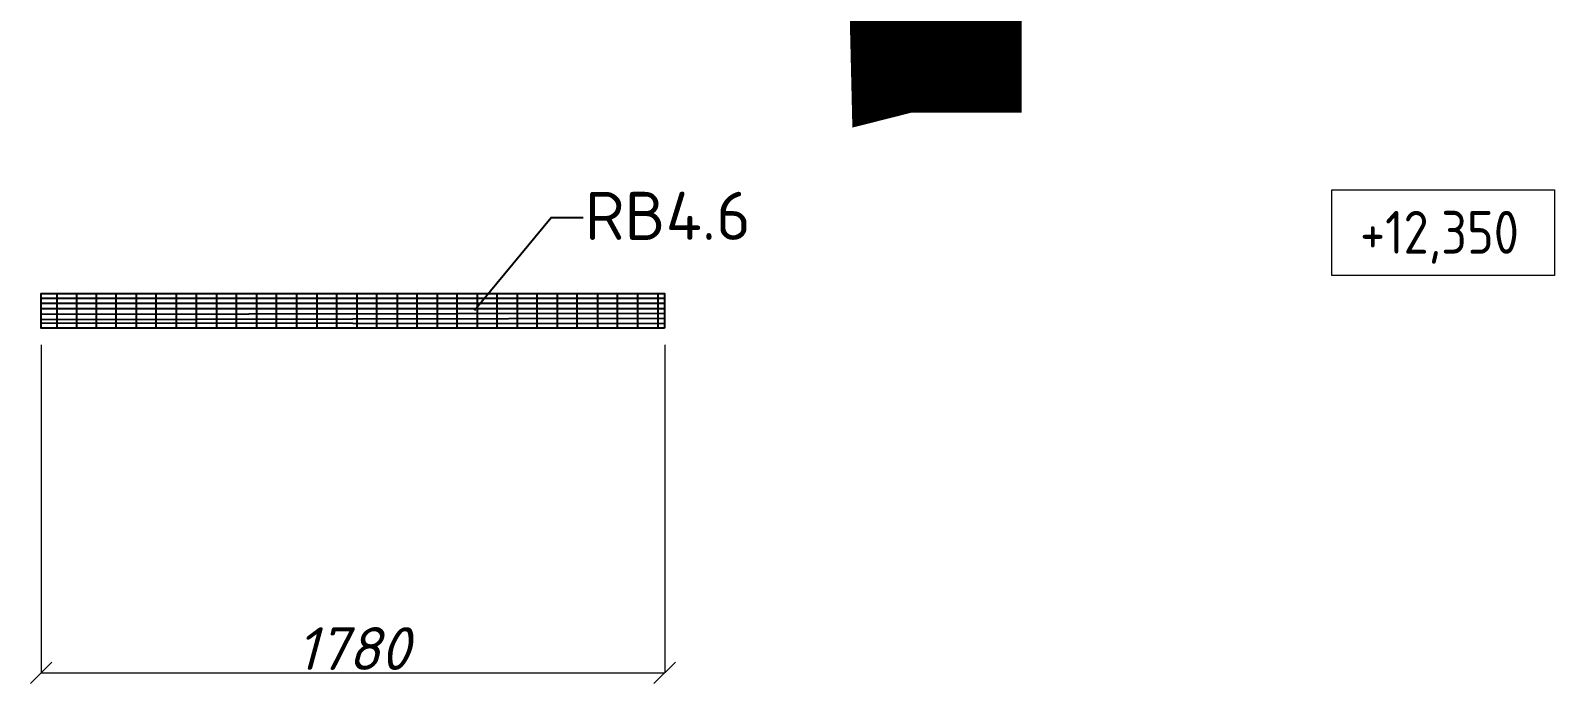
# Model space of a CAD drawing. Header units: millimetres. Extents: x 3050 to 430575, y -569542 to 36130.
# Drawn here: x 310782 to 315232, y -473639 to -471732 of the extents above; entities that cross this region are included whole.
import ezdxf

# ---------------------------------------------------------------- set-up
doc = ezdxf.new("R2010")
doc.units = ezdxf.units.MM
doc.layers.add('PDF _Геометрия', color=7, linetype='Continuous')
doc.layers.add('PDF _Текст', color=7, linetype='Continuous')
for name, color, linetype, lineweight in [('TLS razmeri', 7, 'Continuous', 9), ('Аннотация', 7, 'Continuous', 9), ('Отметки', 7, 'Continuous', 9), ('Стены отделка', 7, 'Continuous', 30)]:
    doc.layers.add(name, color=color, linetype=linetype, lineweight=lineweight)
doc.styles.add('GOST Common_1', font='GOST_Common.ttf', dxfattribs={"width": 0.9, "height": 350})
doc.styles.add('PDF ISOCPEUR', font='isocpeur.ttf')
doc.styles.add('ГОСТ ISOCP 2.5', font='isocpeui.ttf', dxfattribs={"height": 2.5})
doc.dimstyles.new('СПДС NEW2.5', dxfattribs={"dimtxt": 2.5, "dimasz": 2.5, "dimexe": 1, "dimexo": 1, "dimgap": 1.5, "dimtad": 1, "dimdec": 0, "dimrnd": 5, "dimtxsty": 'ГОСТ ISOCP 2.5', "dimblk": 'OBLIQUE', "dimcen": 0, "dimclrd": 256, "dimclre": 256, "dimclrt": 256, "dimadec": 0, "dimazin": 2, "dimtp": 0.1, "dimtm": 0.1, "dimtfac": 0.71, "dimtdec": 0, "dimtmove": 0, "dimatfit": 3, "dimfxl": 1, "dimtfill": 1, "dimtolj": 1, "dimlwd": -1, "dimlwe": -1, "dimarcsym": 1})

# ---------------------------------------------------------------- blocks, each defined once
blk = doc.blocks.new('_Oblique')
at = {"color": 0, "linetype": 'ByBlock', "lineweight": -2}
blk.add_line((-0.5, -0.5), (0.5, 0.5), dxfattribs=at)
blk = doc.blocks.new('*D2626')
at = {"layer": 'Defpoints', "color": 0, "transparency": 16777216}
for p in [(38094.8, -61251.1), (41735.5, -61251.6), (41735.5, -63167.6)]:
    blk.add_point(p, dxfattribs=at)
at = {"layer": 'TLS razmeri', "linetype": 'ByBlock', "transparency": 16777216}
for p, q in [((38094.8, -61252.1), (38094.8, -63168.6)), ((41735.5, -61252.6), (41735.5, -63168.6)), ((38094.8, -63167.6), (41735.5, -63167.6))]:
    blk.add_line(p, q, dxfattribs=at)
at = {"layer": 'TLS razmeri', "transparency": 16777216, "xscale": 125, "yscale": 125, "zscale": 125, "rotation": 180}
blk.add_blockref('_Oblique', (38094.8, -63167.6), dxfattribs=at)
at = {"layer": 'TLS razmeri', "transparency": 16777216, "xscale": 125, "yscale": 125, "zscale": 125}
blk.add_blockref('_Oblique', (41735.5, -63167.6), dxfattribs=at)
at = {"layer": 'TLS razmeri', "transparency": 16777216, "insert": (39915.1, -63026), "char_height": 2.5, "attachment_point": 5, "style": 'ГОСТ ISOCP 2.5', "bg_fill": 3, "box_fill_scale": 1.1, "bg_fill_color": 256, "bg_fill_true_color": 13158600, "bg_fill_transparency": 0}
blk.add_mtext('\\A1;{\\H100x;1780}', dxfattribs=at)
blk = doc.blocks.new('Высотные отметки - Рамка-12095-План 4-го этажа')
at = {"layer": 'Аннотация', "lineweight": 20}
for p, q in [((-6.5, 0), (-6.5, 5)), ((-6.5, 5), (6.5, 5)), ((6.5, 5), (6.5, 0)), ((6.5, 0), (-6.5, 0))]:
    blk.add_line(p, q, dxfattribs=at)
blk = doc.blocks.new('ТХ3 4 этаж')
at = {"layer": 'PDF _Геометрия', "color": 5, "lineweight": 0, "const_width": 610.9}
blk.add_lwpolyline([(43120.5, -59295), (43127.6, -59593.3), (43134.7, -59591.5), (43820.2, -59591.5)], dxfattribs=at)
at = {"layer": 'PDF _Геометрия', "color": 5, "lineweight": 25}
for points in [[(40624.8, -61049.2), (41072.3, -60509.4), (41258.7, -60509.4)], [(38185.8, -60952.3), (38185.8, -61154.6)], [(38300.8, -60952.4), (38300.8, -61154.6)], [(38415.8, -60952.8), (38415.8, -61155)], [(38530.8, -60952.8), (38530.8, -61155)], [(38649.8, -60952.8), (38649.8, -61155)], [(38764.8, -60952.8), (38764.8, -61155)], [(38883.8, -60952.8), (38883.8, -61155)], [(38998.8, -60952.8), (38998.8, -61155)], [(39117.7, -60952.8), (39117.7, -61155)], [(39232.7, -60952.8), (39232.7, -61155)], [(39351.7, -60952.8), (39351.7, -61155)], [(39466.7, -60952.8), (39466.7, -61155)], [(39585.6, -60952.8), (39585.6, -61155)], [(39704.6, -60952.8), (39704.6, -61155)], [(39819.6, -60952.8), (39819.6, -61155)], [(39938.6, -60952.8), (39938.6, -61155)], [(40053.6, -60952.8), (40053.6, -61155)], [(40172.5, -60952.8), (40172.5, -61155)], [(40287.5, -60952.8), (40287.5, -61155)], [(40406.5, -60952.8), (40406.5, -61155)], [(40521.5, -60952.8), (40521.5, -61155)], [(40640.4, -60952.8), (40640.4, -61155)], [(40755.4, -60952.8), (40755.4, -61155)], [(40874.4, -60952.8), (40874.4, -61155)], [(40989.4, -60952.8), (40989.4, -61155)], [(41108.4, -60952.8), (41108.4, -61155)], [(41223.4, -60952.8), (41223.4, -61155)], [(41342.3, -60952.8), (41342.3, -61155)], [(41457.3, -60952.8), (41457.3, -61155)], [(41576.3, -60952.8), (41576.3, -61155)], [(41695.2, -60952.8), (41695.2, -61155)], [(38094.1, -60980.5), (41734.9, -60980.5)], [(38094.1, -61008.3), (41734.9, -61008.3)], [(38094.1, -61040), (41734.9, -61040)], [(38094.1, -61073.4), (41734.9, -61067.8)], [(38094.1, -61103.3), (41734.9, -61095.5)], [(38094.1, -61123.5), (41734.9, -61127.3)]]:
    blk.add_lwpolyline(points, dxfattribs=at)
blk.add_lwpolyline([(41734.9, -61155), (38094.1, -61154.5), (38094.1, -60952.3), (41734.9, -60952.8)], close=True, dxfattribs=at)
at = {"layer": 'Стены отделка', "color": 5, "lineweight": 9}
for p, q in [((38094.3, -61138.5), (38094.3, -61058.5)), ((41734.3, -61058.5), (41734.3, -61138.5))]:
    blk.add_line(p, q, dxfattribs=at)
at = {"layer": 'Отметки', "color": 5, "lineweight": 20, "xscale": 99.99999999999993, "yscale": 99.99999999999993, "zscale": 99.99999999999993}
blk.add_blockref('Высотные отметки - Рамка-12095-План 4-го этажа', (46281.3, -60846.7), dxfattribs=at)
at = {"layer": 'PDF _Текст', "color": 5, "lineweight": 30, "insert": (41269.5, -60498.7), "char_height": 281.03, "attachment_point": 4, "style": 'PDF ISOCPEUR'}
blk.add_mtext('RB4.6', dxfattribs=at)
at = {"layer": 'Отметки', "color": 5, "lineweight": 20, "insert": (45796, -60470), "char_height": 250, "width": 1164.591, "attachment_point": 1, "line_spacing_factor": 1.022761, "style": 'GOST Common_1'}
blk.add_mtext('+12,350', dxfattribs=at)
at = {"layer": 'TLS razmeri', "color": 5}
dim = blk.add_linear_dim(base=(41735.5, -63167.6), p1=(38094.8, -61251.1), p2=(41735.5, -61251.6), text='{\\H100x;1780}', dimstyle='СПДС NEW2.5', override={"dimtxt": 250, "dimasz": 125, "dimgap": 15}, dxfattribs=at)
dim.commit()
dim.dimension.update_dxf_attribs({"geometry": '*D2626', "text_midpoint": (39915.1, -63026)})

msp = doc.modelspace()

# ---------------------------------------------------------------- block references
at = {"xscale": 0.5, "yscale": 0.5, "zscale": 0.5}
msp.add_blockref('ТХ3 4 этаж', (291766.25, -442024.29), dxfattribs=at)

doc.saveas('drawing.dxf')
